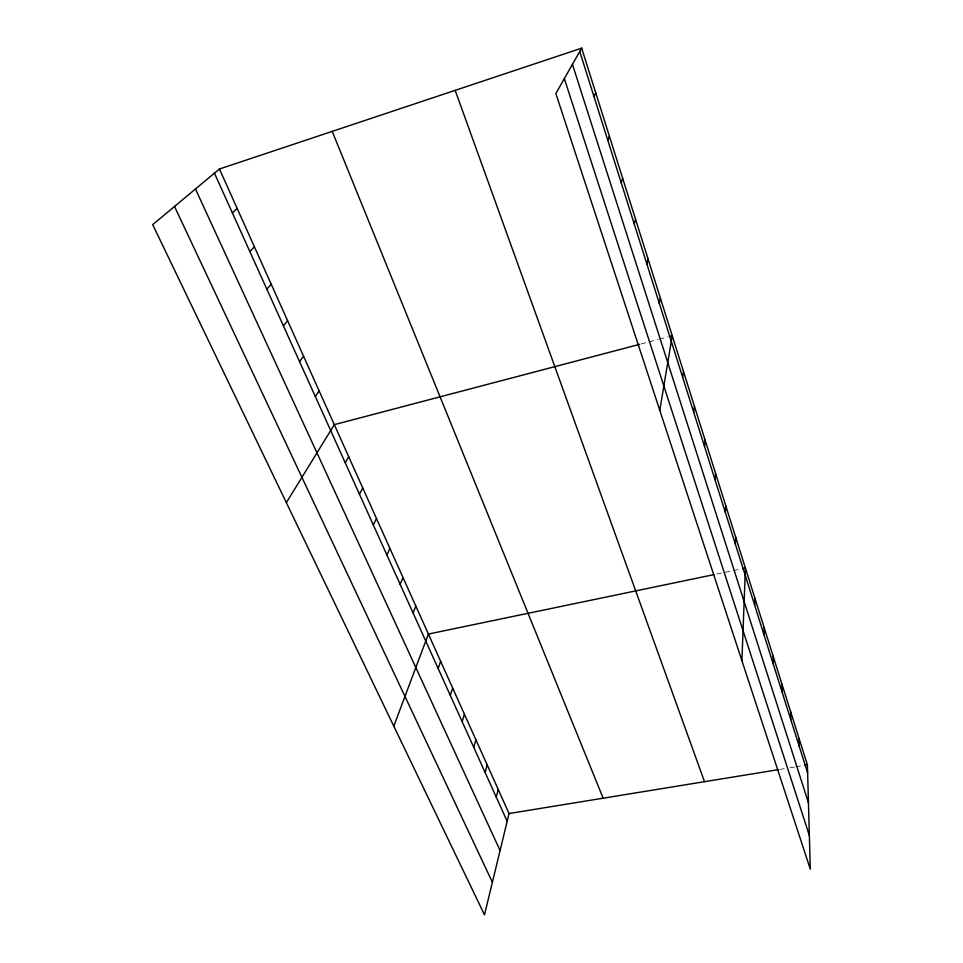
<?xml version="1.0" encoding="UTF-8"?>
<svg xmlns="http://www.w3.org/2000/svg" width="963" height="963" viewBox="0 0 963 963"><rect width="100%" height="100%" fill="white"/><g stroke="black" fill="none" stroke-linecap="round" stroke-linejoin="round"><path stroke-width="0.72" stroke-dasharray="4.82 3.61" d="M640.937 343.996L658.018 339.506M659.438 339.12L667.973 336.881M716.821 574.02L739.68 569.265M779.837 769.425L784.195 768.715M789.997 767.764L794.343 767.054M795.799 766.825L803.046 765.645"/><path stroke-width="1.44" d="M773.145 663.736L773.181 656.285M764.032 634.87L764.14 627.563M754.691 605.33L754.884 598.167M741.919 660.714L745.398 568.074L742.545 568.676M735.359 544.095L735.696 537.27M725.332 512.364L725.765 505.707M715.064 479.851L715.581 473.387M704.531 446.519L705.145 440.26M693.733 412.345L694.455 406.302M682.659 377.303L683.489 371.477M659.775 410.334L672.234 335.762L669.393 336.508M659.294 303.309L660.341 297.988M646.943 264.223L648.123 259.179M219.444 169.007L509.042 813.53L484.497 914.85L152.708 224.644L219.444 169.007L581.664 48.15L807.403 764.935L810.292 869.132L555.844 93.519L581.664 48.15M496.258 797.147L498.232 789.479M485.123 772.495L487.194 764.923M634.256 224.054L635.568 219.299M473.748 747.324L475.927 739.849M462.144 721.612L464.431 714.245M621.207 182.741L622.652 178.311M450.275 695.346L452.67 688.088M438.153 668.503L440.669 661.364M393.795 726.162L428.391 634.051L713.956 574.622M607.785 140.249L609.374 136.156M413.091 613.01L415.847 606.124M400.139 584.324L403.028 577.583M386.885 554.977L389.907 548.392M593.966 96.529L595.724 92.785M373.319 524.943L376.485 518.527M359.44 494.224L362.75 487.964M345.236 462.758L348.702 456.691M286.348 502.65L334.305 424.659L639.516 344.369M315.322 396.539L319.126 390.858M299.577 361.679L303.55 356.214M283.423 325.915L287.588 320.679M266.859 289.213L271.205 284.229M249.85 251.56L254.401 246.829M232.384 212.883L237.151 208.429M509.042 813.53L778.393 769.654M804.502 765.404L807.403 764.935M174.52 206.455L492.382 882.289M195.465 189.001L500.074 850.522M214.448 173.171L507.164 821.295M332.211 131.377L603.163 798.195M455.174 90.353L704.507 781.691M564.342 78.581L809.353 835.499M572.443 64.34L808.451 802.829M579.75 51.508L807.62 772.868M799.134 738.669L799.29 746.494M790.671 711.826L790.767 719.53M782.028 684.368L782.064 691.952"/></g></svg>
